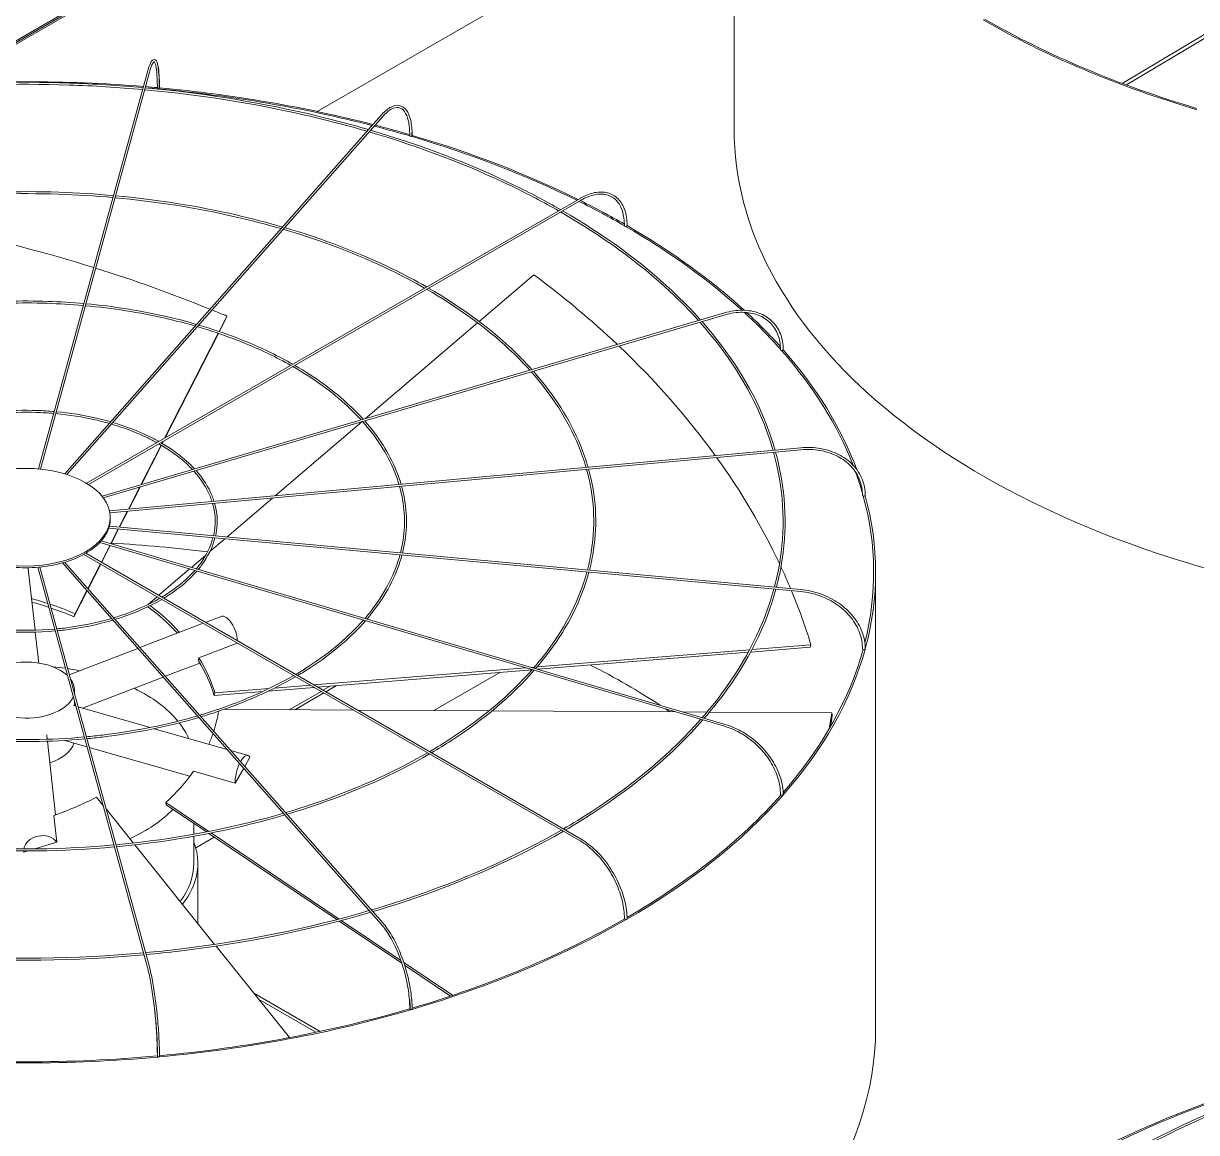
# Model space of a CAD drawing. Header units: millimetres. Extents: x -312439 to 477422, y -331570 to 212570.
# Drawn here: x 397005.4 to 397367.5, y 91738.1 to 92080.3 of the extents above; entities that cross this region are included whole.
import ezdxf

# ---------------------------------------------------------------- set-up
doc = ezdxf.new("R2010")
doc.units = ezdxf.units.MM

msp = doc.modelspace()

# ---------------------------------------------------------------- linework, layer by layer
at = {"color": 0, "linetype": 'Continuous', "lineweight": 0, "extrusion": (8.40036e-17, 0.816497, 0.57735)}
for p, q in [((397226.07, 92203.728), (396979.835, 92061.564)), ((397225.975, 92203.173), (396980.796, 92061.619)), ((396981.754, 92061.672), (397225.883, 92202.62)), ((397224.742, 92047.77), (397224.742, 92188.51)), ((397224.742, 92127.452), (397096.067, 92053.161)), ((397344.525, 92061.819), (397377.926, 92081.812)), ((397375.737, 92079.247), (397345.817, 92061.338)), ((397043.681, 92065.412), (397010.059, 91942.854)), ((397044.271, 92065.25), (397010.678, 91942.795)), ((397018.138, 91941.328), (397115.82, 92052.013)), ((397116.279, 92051.608), (397018.779, 91941.129)), ((397177.206, 92026.358), (397024.889, 91938.418)), ((397025.48, 91938.052), (397177.512, 92025.828)), ((397162.916, 92002.755), (397146.058, 91988.351)), ((397221.817, 91990.99), (397029.65, 91934.459)), ((397221.99, 91990.402), (397030.059, 91933.941)), ((397065.768, 91985.275), (397068.186, 91990.015)), ((397067.815, 91989.048), (397068.186, 91990.015)), ((397067.815, 91989.048), (397065.872, 91985.239)), ((397145.581, 91987.944), (397110.986, 91958.386)), ((397048.951, 91952.31), (397065.486, 91984.723)), ((397065.591, 91984.688), (397049.125, 91952.411)), ((397109.847, 91957.412), (397083.097, 91934.557)), ((397041.645, 91937.988), (397047.885, 91950.22)), ((397047.98, 91950.164), (397041.789, 91938.03)), ((397048.164, 91950.767), (397048.44, 91951.308)), ((397048.614, 91951.408), (397048.258, 91950.711)), ((397245.293, 91949.389), (397031.994, 91929.884)), ((397032.109, 91929.28), (397245.349, 91948.779)), ((397037.781, 91930.413), (397041.262, 91937.236)), ((397041.406, 91937.279), (397037.91, 91930.425)), ((397082.291, 91933.868), (397068.206, 91921.834)), ((397032.211, 91927.446), (397032.211, 91927.946)), ((397034.956, 91924.875), (397037.452, 91929.768)), ((397037.581, 91929.78), (397035.073, 91924.864)), ((397245.293, 91905.026), (397031.727, 91924.555)), ((397031.908, 91925.154), (397245.349, 91905.636)), ((397032.365, 91919.796), (397034.656, 91924.287)), ((397034.773, 91924.277), (397032.471, 91919.764)), ((397029.42, 91920.662), (397221.99, 91864.013)), ((397067.556, 91921.279), (397062.949, 91917.343)), ((397221.817, 91863.425), (397028.96, 91920.159)), ((397029.446, 91914.074), (397032.081, 91919.241)), ((397032.188, 91919.209), (397029.54, 91914.019)), ((397017.452, 91913.864), (397115.82, 91802.402)), ((397018.103, 91914.052), (397116.279, 91802.807)), ((397024.039, 91916.488), (397177.206, 91828.057)), ((397177.512, 91828.587), (397024.658, 91916.837)), ((397025.284, 91905.915), (397029.167, 91913.527)), ((397029.262, 91913.472), (397025.362, 91905.827)), ((397061.687, 91916.265), (397057.251, 91912.475)), ((397006.898, 91911.931), (397008.992, 91893.098)), ((397009.798, 91912.515), (397043.681, 91789.003)), ((397010.418, 91912.57), (397044.271, 91789.165)), ((397056.695, 91912), (397047.155, 91903.849)), ((397268.418, 91770.195), (397268.418, 91910.935)), ((397025.062, 91905.241), (397020.98, 91897.238)), ((397021.35, 91898.205), (397024.985, 91905.329)), ((397046.661, 91903.427), (397043.957, 91901.116)), ((397043.943, 91901.064), (397043.957, 91901.116)), ((397020.98, 91897.238), (397021.35, 91898.205)), ((397066.418, 91897.339), (397061.624, 91895.495)), ((397009.06, 91892.488), (397010.121, 91882.942)), ((397060.889, 91895.213), (397041.359, 91887.7)), ((397059.523, 91884.564), (397071.413, 91889.137)), ((397230.245, 91887.131), (397248.437, 91888.603)), ((397248.231, 91887.828), (397248.437, 91888.603)), ((397040.749, 91887.466), (397019.542, 91879.309)), ((397163.96, 91881.77), (397229.521, 91887.073)), ((397229.093, 91886.28), (397164.151, 91881.027)), ((397248.231, 91887.828), (397229.822, 91886.339)), ((397059.821, 91882.957), (397049.163, 91878.858)), ((397095.051, 91876.197), (397160.428, 91881.484)), ((397162.382, 91880.884), (397096.202, 91875.532)), ((397162.13, 91881.622), (397163.094, 91881.7)), ((397048.553, 91878.623), (397023.604, 91869.026)), ((397152.423, 91880.079), (397132.041, 91868.312)), ((397021.169, 91874.599), (397021.169, 91873.38)), ((397079.26, 91874.161), (397064.273, 91872.949)), ((397064.273, 91872.949), (397064.479, 91873.724)), ((397064.479, 91873.724), (397081.194, 91875.076)), ((397095.128, 91875.445), (397080.997, 91874.302)), ((397082.858, 91875.21), (397093.976, 91876.11)), ((397097.242, 91874.224), (397087.432, 91868.56)), ((397089.148, 91868.55), (397098.109, 91873.724)), ((397100.046, 91875.842), (397097.855, 91874.577)), ((397098.721, 91874.077), (397102.06, 91876.005)), ((397021.169, 91871.065), (397021.169, 91869.722)), ((397021.568, 91869.608), (397020.778, 91869.833)), ((397044.476, 91863.063), (397022.258, 91869.411)), ((397107.244, 91868.45), (397067.347, 91868.671)), ((397149.103, 91868.217), (397108.481, 91868.443)), ((397206.616, 91867.897), (397150.064, 91868.211)), ((397216.388, 91867.843), (397208.828, 91867.885)), ((397254.849, 91867.629), (397217.184, 91867.838)), ((397255.014, 91866.868), (397254.849, 91867.629)), ((397068.289, 91856.26), (397045.753, 91862.699)), ((397012.735, 91859.434), (397012.579, 91860.838)), ((397024.991, 91857.132), (397018.195, 91859.074)), ((397015.331, 91836.089), (397012.803, 91858.823)), ((397056.801, 91848.045), (397025.68, 91856.936)), ((397074.709, 91854.426), (397069.381, 91855.948)), ((397075.305, 91853.864), (397073.701, 91851.054)), ((397070.748, 91845.881), (397057.897, 91849.552)), ((397073.38, 91850.492), (397070.748, 91845.881)), ((397029.928, 91839.133), (397027.972, 91841.573)), ((397039.318, 91827.426), (397030.894, 91837.93)), ((397049.486, 91839.158), (397049.321, 91839.919)), ((397049.321, 91839.919), (397062.605, 91830.992)), ((397061.855, 91830.846), (397049.486, 91839.158)), ((397015.738, 91827.645), (397014.819, 91835.906)), ((397057.993, 91830.127), (397057.993, 91833.441)), ((397102.128, 91803.782), (397062.575, 91830.362)), ((397063.323, 91830.51), (397102.825, 91803.964)), ((397008.875, 91825.605), (397015.738, 91827.645)), ((397064.411, 91796.138), (397039.771, 91826.861)), ((397057.993, 91821.156), (397057.993, 91829.505)), ((397064.301, 91829.202), (397058.578, 91825.898)), ((397005.443, 91824.981), (397005.485, 91824.598)), ((397005.485, 91824.598), (397006.773, 91824.981)), ((397059.218, 91802.613), (397059.218, 91821.156)), ((397122.173, 91790.312), (397102.806, 91803.326)), ((397103.502, 91803.509), (397121.885, 91791.156)), ((397087.483, 91767.369), (397064.854, 91795.585)), ((397122.772, 91790.559), (397137.864, 91780.418)), ((397137.218, 91780.201), (397123.046, 91789.725)), ((397096.931, 91769.269), (397076.499, 91781.065)), ((397077.993, 91779.202), (397095.664, 91769))]:
    msp.add_line(p, q, dxfattribs=at)
at = {"color": 0, "linetype": 'Continuous', "lineweight": 0}
for centre, major_axis, ratio, start_param, end_param in [((397486.967, 92188.51), (-262.225, 0), 0.5773503, 0.7858257, 1.0981183), ((397486.967, 92188.51), (-261.613, 0), 0.5773503, 0.7858227, 1.096892), ((397006.193, 91910.935), (-262.225, 0), 0.5773503, 4.5737285, 4.8518651), ((397006.193, 91910.935), (-261.613, 0), 0.5773503, 4.556469, 4.5713736), ((397006.193, 91910.935), (-262.225, 0), 0.5773503, 4.5571855, 4.5713361), ((397047.034, 92060.267), (0.306, -0.001), 0.5647458, 3.1415927, 4.5569919), ((397047.034, 92060.267), (0.306, -0.001), 0.5647458, 4.5569919, 6.1277883), ((397006.193, 91910.935), (-261.613, 0), 0.5773503, 4.2918428, 4.5551023), ((397047.082, 92060.442), (0.306, 0), 0.5773503, 5.7174869, 6.2831853), ((397006.193, 91910.935), (-262.225, 0), 0.5773503, 4.2917243, 4.5546375), ((397006.193, 91910.935), (-261.613, 0), 0.5773503, 4.242585, 4.2890574), ((397006.193, 91910.935), (-262.225, 0), 0.5773503, 4.2438111, 4.2889455), ((397486.967, 92047.77), (262.225, 0), 0.5773503, 3.1415927, 5.4977871), ((397124.924, 92045.656), (0.306, -0.003), 0.5659728, 3.1415927, 4.2460434), ((397124.924, 92045.656), (0.306, -0.003), 0.5659728, 4.2460434, 5.8168397), ((397006.193, 91910.935), (-261.613, 0), 0.5773503, 4.0051997, 4.2408431), ((397125.063, 92045.813), (0.306, 0), 0.5773503, 5.290332, 6.2831853), ((397006.193, 91910.935), (-262.225, 0), 0.5773503, 4.0050166, 4.2406095), ((397006.193, 91910.935), (-262.225, 0), 0.5773503, 3.9309746, 4.001704), ((397006.193, 91910.935), (-261.613, 0), 0.5773503, 3.9286416, 4.0018792), ((397006.563, 91869.218), (-236.033, 90.421), 0.5343599, 4.8289255, 5.0170065), ((397191.181, 92017.863), (0.306, -0.004), 0.5683066, 3.1415927, 3.9346429), ((397191.181, 92017.863), (0.306, -0.004), 0.5683066, 3.9346429, 5.5054392), ((397006.193, 91910.935), (-261.613, 0), 0.5773503, 3.7066773, 3.9265771), ((397191.398, 92017.988), (-0.306, 0), 0.5773503, 1.8326303, 3.1415927), ((397006.193, 91910.935), (-262.225, 0), 0.5773503, 3.705131, 3.9265633), ((397006.563, 91869.218), (-236.033, 90.421), 0.5343599, 4.6778989, 4.8264893), ((397006.399, 91869.026), (244.29, -64.884), 0.7560981, 0.9482496, 1.0897919), ((397006.563, 91869.218), (-236.033, 90.421), 0.5343599, 4.655659, 4.6753292), ((397006.193, 91910.935), (-261.613, 0), 0.5773503, 3.6151503, 3.7017035), ((397006.193, 91910.935), (-262.225, 0), 0.5773503, 3.6198551, 3.6998544), ((397006.399, 91869.026), (244.29, -64.884), 0.7560981, 0.7473423, 0.9452164), ((397239.32, 91979.609), (-0.306, 0.005), 0.5715189, 0, 0.4809344), ((397239.32, 91979.609), (-0.306, 0.005), 0.5715189, 0.4809344, 2.0517307), ((397006.193, 91910.935), (-261.613, 0), 0.5773503, 3.3623861, 3.6122993), ((397239.593, 91979.689), (-0.306, 0), 0.5773503, 1.5184711, 3.1415927), ((397006.193, 91910.935), (-262.225, 0), 0.5773503, 3.3525846, 3.6125039), ((397006.399, 91869.026), (244.29, -64.884), 0.7560981, 0.5676523, 0.7441319), ((397006.193, 91910.935), (-261.613, 0), 0.5773503, 3.3053341, 3.3466211), ((397264.628, 91934.639), (-0.306, 0.006), 0.5752952, 0, 0.1678974), ((397264.628, 91934.639), (-0.306, 0.006), 0.5752952, 0.1678974, 1.7386937), ((397006.193, 91910.935), (-261.613, 0), 0.5773503, 2.9976529, 3.2980059), ((397264.93, 91934.667), (-0.306, 0), 0.5773503, 1.2043118, 3.1415927), ((397006.193, 91910.935), (-262.225, 0), 0.5773503, 2.9856485, 3.2984345), ((397006.085, 91927.446), (-26.126, 0), 0.5773503, 2.6739221, 2.9809447), ((397006.085, 91927.446), (-26.126, 0), 0.5773503, 2.9880814, 3.1415927), ((397006.085, 91927.446), (-26.126, 0), 0.5773503, 2.3597628, 2.6667854), ((397006.193, 91769.695), (-261.613, 0), 0.5773503, 4.4965959, 4.611374), ((397006.085, 91927.446), (-26.126, 0), 0.5773503, 1.7314443, 2.0384669), ((397006.085, 91927.446), (-26.126, 0), 0.5773503, 2.0456036, 2.3526262), ((397006.085, 91927.446), (-26.126, 0), 0.5773503, 1.417285, 1.7243076), ((397001.404, 91911.32), (-5.494, -0.611), 0.8148193, 3.1415927, 3.239858), ((397006.399, 91869.026), (244.29, -64.884), 0.7560981, 0.5274276, 0.562586), ((397006.563, 91869.218), (56.639, -21.698), 0.5343599, 1.6636456, 1.7494756), ((397006.399, 91869.026), (244.29, -64.884), 0.7560981, 0.4379774, 0.5241031), ((397006.193, 91868.251), (-56.639, 21.698), 0.5343599, 4.7930664, 4.8825345), ((397006.563, 91869.218), (56.639, -21.698), 0.5343599, 1.5140664, 1.6514841), ((397006.193, 91868.251), (-56.639, 21.698), 0.5343599, 4.655659, 4.78086), ((397006.193, 91868.251), (58.621, -15.57), 0.7560981, 0.8715668, 1.0888975), ((397006.399, 91869.026), (58.621, -15.57), 0.7560981, 1.0889957, 1.0897919), ((397006.399, 91869.026), (58.621, -15.57), 0.7560981, 0.8588781, 1.0770864), ((397068.402, 91892.18), (-1.984, 5.159), 0.4527097, 4.0715694, 6.2831853), ((397006.399, 91869.026), (58.621, -15.57), 0.7560981, 0.4379774, 0.6748983), ((397006.193, 91910.935), (-261.613, 0), 0.5773503, 2.6753447, 2.9836943), ((397006.193, 91910.935), (-262.225, 0), 0.5773503, 2.6707914, 2.9843582), ((397264.628, 91887.355), (-0.306, 0.006), 0.5792658, 0, 1.4246091), ((397264.93, 91887.327), (-0.306, 0), 0.5773503, 0.8901525, 3.1415927), ((397006.193, 91874.599), (-14.976, 0), 0.5773503, 3.6916997, 5.4977871), ((397006.193, 91852.287), (-51.8, 0), 0.5773503, 4.4755897, 4.5522282), ((397006.193, 91852.287), (-51.8, 0), 0.5773503, 4.3841689, 4.46244), ((397006.193, 91868.251), (58.621, -15.57), 0.7560981, 0.4379774, 0.6726233), ((397006.193, 91769.695), (-261.613, 0), 0.5773503, 3.867145, 3.9833748), ((397006.193, 91874.599), (-14.976, 0), 0.5773503, 3.0357663, 3.5615783), ((397006.193, 91852.287), (-51.8, 0), 0.5773503, 3.5810046, 4.0125195), ((397006.193, 91874.599), (-14.976, 0), 0.5773503, 0.1968015, 2.9056449), ((397006.028, 91869.012), (59.282, 12.821), 0.7719474, 5.8595474, 5.99043), ((397006.193, 91769.695), (-261.613, 0), 0.5773503, 3.8494737, 3.8569689), ((397006.028, 91869.012), (247.048, 53.431), 0.7719474, 5.9775334, 6.0030301), ((397006.193, 91868.251), (247.048, 53.431), 0.7719474, 5.9850347, 6.0030301), ((397006.193, 91852.287), (-51.8, 0), 0.5773503, 3.3906549, 3.5616615), ((397006.028, 91869.012), (59.282, 12.821), 0.7719474, 5.7736505, 5.8452628), ((397006.193, 91859.691), (-14.976, 0), 0.5773503, 2.0838772, 2.9778132), ((397073.191, 91849.111), (1.518, 5.315), 0.3621096, 1.1204156, 2.3231422), ((397073.191, 91849.111), (1.518, 5.315), 0.3621096, 5.9116388, 7.2697762), ((397006.028, 91869.012), (59.282, 12.821), 0.7719474, 5.3512156, 5.5881365), ((397005.823, 91869.191), (-56.425, -22.248), 0.5660586, 1.5074553, 1.7443762), ((397006.193, 91910.935), (-262.225, 0), 0.5773503, 2.0421116, 2.6702774), ((397006.193, 91910.935), (-261.613, 0), 0.5773503, 2.358999, 2.669365), ((397239.32, 91842.385), (-0.306, 0.005), 0.5830421, 0, 1.1094484), ((397239.593, 91842.305), (-0.306, 0), 0.5773503, 0.5759933, 3.1415927), ((397006.193, 91852.287), (-51.8, 0), 0.5773503, 2.2375498, 2.6358707), ((397010.982, 91825.182), (5.494, 0.611), 0.8148193, 0.440938, 2.9148909), ((397006.193, 91821.156), (-53.025, 0), 0.5773503, 2.7158894, 3.3569527), ((397010.982, 91825.182), (5.494, 0.611), 0.8148193, 3.0505707, 3.1356266), ((397006.193, 91821.156), (51.8, 0), 0.5773503, 5.8780508, 6.2831853), ((397006.193, 91910.935), (-261.613, 0), 0.5773503, 2.0437737, 2.355024), ((397191.181, 91804.132), (-0.306, 0.004), 0.5862544, 0, 0.7932918), ((397191.398, 91804.007), (-0.306, 0), 0.5773503, 0.261834, 3.1415927), ((397006.193, 91910.935), (-262.225, 0), 0.5773503, 1.7280308, 2.0415976), ((397006.193, 91910.935), (-261.613, 0), 0.5773503, 1.7289191, 2.0406845), ((397124.924, 91776.339), (-0.306, 0.003), 0.5885883, 0, 0.4763277), ((397125.063, 91776.181), (-0.306, 0), 0.5773503, 0, 3.1415927), ((397006.193, 91770.195), (262.225, 0), 0.5773503, 3.1415927, 5.4977871), ((397006.193, 91770.195), (262.225, 0), 0.5773503, 5.4977871, 6.2831853), ((397006.193, 91910.935), (-262.225, 0), 0.5773503, 1.4139544, 1.727034), ((397006.193, 91910.935), (-261.613, 0), 0.5773503, 1.41439, 1.726367), ((397047.034, 91761.727), (-0.306, 0.001), 0.5898153, 0, 0.1588369), ((397047.082, 91761.553), (-0.306, 0), 0.5773503, 0, 3.1415927), ((397511.089, 91619.433), (-262.225, 0), 0.5773503, 5.1849758, 5.420347), ((397511.089, 91619.433), (-261.613, 0), 0.5773503, 5.183912, 5.4201653)]:
    msp.add_ellipse(centre, major_axis=major_axis, ratio=ratio, start_param=start_param, end_param=end_param, dxfattribs=at)
msp.add_ellipse((397006.085, 91927.946), major_axis=(26.126, 0), ratio=0.5773503, dxfattribs=at)
for points, knots in [([(397047.388, 92060.442), (397047.388, 92062.145), (397047.336, 92063.662), (397047.134, 92066.181), (397046.984, 92067.18), (397046.582, 92068.602), (397046.357, 92069.117), (397045.572, 92069.233), (397045.323, 92069.085), (397044.772, 92068.5), (397044.465, 92067.845), (397043.985, 92066.463), (397043.833, 92065.966), (397043.681, 92065.412)], [4.712389, 4.712389, 4.712389, 4.712389, 5.0265482, 5.0265482, 5.3407075, 5.3407075, 5.6548668, 5.6548668, 5.8236028, 5.8236028, 6.1377621, 6.1377621, 6.2831853, 6.2831853, 6.2831853, 6.2831853]), ([(397044.271, 92065.25), (397044.59, 92066.41), (397044.909, 92067.301), (397045.465, 92068.382), (397045.714, 92068.532), (397045.741, 92068.532), (397045.946, 92068.383), (397046.298, 92067.219), (397046.442, 92066.369), (397046.653, 92064.125), (397046.715, 92062.695), (397046.728, 92060.807), (397046.728, 92060.54), (397046.728, 92060.268)], [0, 0, 0, 0, 0.3152669, 0.3152669, 0.6094726, 0.6094726, 0.9267406, 0.9267406, 1.2208373, 1.2208373, 1.5356304, 1.5356304, 1.5863402, 1.5863402, 1.5863402, 1.5863402]), ([(397047.006, 92066.578), (397047.015, 92066.517), (397047.024, 92066.455), (397047.176, 92065.368), (397047.27, 92064.065), (397047.334, 92061.827), (397047.342, 92061.067), (397047.34, 92060.267)], [1.10131175, 1.10131175, 1.10131175, 1.10131175, 1.12076762, 1.12076762, 1.43803566, 1.43803566, 1.5863026, 1.5863026, 1.5863026, 1.5863026]), ([(397042.342, 92060.531), (397034.847, 92061.209), (397027.295, 92061.677), (397003.068, 92062.493), (396986.31, 92062.022), (396969.827, 92060.531)], [5.342386, 5.342386, 5.342386, 5.342386, 5.43953692, 5.43953692, 5.65318828, 5.65318828, 5.65318828, 5.65318828]), ([(397042.177, 92059.931), (397034.659, 92060.609), (397027.084, 92061.075), (397002.965, 92061.874), (396986.343, 92061.406), (396969.992, 92059.931)], [5.34285963, 5.34285963, 5.34285963, 5.34285963, 5.44045758, 5.44045758, 5.65271466, 5.65271466, 5.65271466, 5.65271466]), ([(397111.457, 92047.069), (397105.179, 92048.898), (397098.758, 92050.563), (397076.308, 92055.697), (397059.701, 92058.324), (397042.797, 92059.875)], [5.03043397, 5.03043397, 5.03043397, 5.03043397, 5.12064091, 5.12064091, 5.34017784, 5.34017784, 5.34017784, 5.34017784]), ([(397111.904, 92047.576), (397105.617, 92049.414), (397099.185, 92051.088), (397076.646, 92056.262), (397059.954, 92058.911), (397042.961, 92060.475)], [5.02911205, 5.02911205, 5.02911205, 5.02911205, 5.11935362, 5.11935362, 5.33970837, 5.33970837, 5.33970837, 5.33970837]), ([(397125.369, 92045.813), (397125.369, 92047.528), (397125.219, 92049.077), (397124.622, 92051.703), (397124.177, 92052.781), (397122.997, 92054.366), (397122.248, 92054.872), (397120.608, 92055.157), (397119.748, 92054.983), (397117.935, 92054.063), (397116.97, 92053.277), (397115.946, 92052.154), (397115.883, 92052.084), (397115.82, 92052.013)], [4.712389, 4.712389, 4.712389, 4.712389, 5.0265482, 5.0265482, 5.3407075, 5.3407075, 5.6548668, 5.6548668, 5.9484515, 5.9484515, 6.2626108, 6.2626108, 6.2831853, 6.2831853, 6.2831853, 6.2831853]), ([(397116.279, 92051.608), (397117.193, 92052.643), (397118.101, 92053.409), (397119.785, 92054.331), (397120.55, 92054.488), (397121.892, 92054.253), (397122.489, 92053.859), (397123.516, 92052.46), (397123.932, 92051.455), (397124.485, 92048.952), (397124.624, 92047.461), (397124.618, 92045.754), (397124.618, 92045.706), (397124.618, 92045.658)], [0, 0, 0, 0, 0.3146448, 0.3146448, 0.6289116, 0.6289116, 0.9461796, 0.9461796, 1.2634477, 1.2634477, 1.5772832, 1.5772832, 1.5863402, 1.5863402, 1.5863402, 1.5863402]), ([(397171.171, 92022.874), (397166.557, 92025.519), (397161.752, 92028.053), (397143.203, 92037.049), (397128.336, 92042.736), (397112.553, 92047.386)], [4.71590946, 4.71590946, 4.71590946, 4.71590946, 4.79913358, 4.79913358, 5.02600568, 5.02600568, 5.02600568, 5.02600568]), ([(397170.557, 92022.519), (397165.955, 92025.148), (397161.162, 92027.667), (397142.664, 92036.606), (397127.841, 92042.259), (397112.106, 92046.879)], [4.71777189, 4.71777189, 4.71777189, 4.71777189, 4.80086127, 4.80086127, 5.02732174, 5.02732174, 5.02732174, 5.02732174]), ([(397125.221, 92046.668), (397125.226, 92046.463), (397125.23, 92046.257), (397125.231, 92045.917), (397125.231, 92045.786), (397125.23, 92045.655)], [7.805980691, 7.805980691, 7.805980691, 7.805980691, 7.845140151, 7.845140151, 7.869416781, 7.869416781, 7.869416781, 7.869416781]), ([(397033.199, 92027.203), (397027.615, 92027.707), (397021.99, 92028.054), (397003.872, 92028.666), (396991.318, 92028.316), (396978.97, 92027.203)], [5.34296141, 5.34296141, 5.34296141, 5.34296141, 5.43938168, 5.43938168, 5.65261288, 5.65261288, 5.65261288, 5.65261288]), ([(397033.034, 92026.603), (397027.427, 92027.106), (397021.778, 92027.453), (397003.769, 92028.048), (396991.351, 92027.7), (396979.135, 92026.603)], [5.34359392, 5.34359392, 5.34359392, 5.34359392, 5.44060854, 5.44060854, 5.65198037, 5.65198037, 5.65198037, 5.65198037]), ([(397084.924, 92017.004), (397080.27, 92018.355), (397075.512, 92019.587), (397058.751, 92023.417), (397046.314, 92025.384), (397033.654, 92026.547)], [5.03177949, 5.03177949, 5.03177949, 5.03177949, 5.12085286, 5.12085286, 5.34001919, 5.34001919, 5.34001919, 5.34001919]), ([(397085.372, 92017.511), (397080.708, 92018.871), (397075.94, 92020.111), (397059.089, 92023.982), (397046.566, 92025.971), (397033.819, 92027.147)], [5.03001504, 5.03001504, 5.03001504, 5.03001504, 5.11913743, 5.11913743, 5.33939405, 5.33939405, 5.33939405, 5.33939405]), ([(397191.704, 92017.988), (397191.704, 92019.713), (397191.468, 92021.308), (397190.534, 92024.087), (397189.836, 92025.271), (397188.037, 92027.091), (397186.938, 92027.727), (397184.471, 92028.379), (397183.104, 92028.396), (397180.239, 92027.827), (397178.74, 92027.239), (397177.232, 92026.373), (397177.219, 92026.366), (397177.206, 92026.358)], [3.1415927, 3.1415927, 3.1415927, 3.1415927, 3.4557519, 3.4557519, 3.7699112, 3.7699112, 4.0826965, 4.0826965, 4.3954482, 4.3954482, 4.7096075, 4.7096075, 4.712389, 4.712389, 4.712389, 4.712389]), ([(397177.512, 92025.828), (397178.95, 92026.658), (397180.381, 92027.218), (397183.081, 92027.753), (397184.348, 92027.728), (397186.599, 92027.115), (397187.585, 92026.527), (397189.208, 92024.834), (397189.844, 92023.725), (397190.689, 92021.078), (397190.897, 92019.54), (397190.875, 92017.867)], [1.5707963, 1.5707963, 1.5707963, 1.5707963, 1.8880644, 1.8880644, 2.2053324, 2.2053324, 2.5226004, 2.5226004, 2.8398685, 2.8398685, 3.1571365, 3.1571365, 3.1571365, 3.1571365]), ([(397213.749, 91988.616), (397211.012, 91991.669), (397208.073, 91994.662), (397195.392, 92006.497), (397184.034, 92014.766), (397171.172, 92022.167)], [4.40451603, 4.40451603, 4.40451603, 4.40451603, 4.48100319, 4.48100319, 4.71406654, 4.71406654, 4.71406654, 4.71406654]), ([(397214.399, 91988.808), (397211.667, 91991.87), (397208.733, 91994.871), (397196.043, 92006.767), (397184.667, 92015.08), (397171.784, 92022.521)], [4.40270972, 4.40270972, 4.40270972, 4.40270972, 4.47899466, 4.47899466, 4.71221436, 4.71221436, 4.71221436, 4.71221436]), ([(397129.233, 91998.661), (397125.841, 92000.591), (397122.312, 92002.442), (397108.503, 92009.111), (397097.38, 92013.35), (397085.573, 92016.814)], [4.7196458, 4.7196458, 4.7196458, 4.7196458, 4.80114658, 4.80114658, 5.02763075, 5.02763075, 5.02763075, 5.02763075]), ([(397129.847, 91999.015), (397126.443, 92000.962), (397122.901, 92002.829), (397109.042, 92009.554), (397097.875, 92013.828), (397086.02, 92017.321)], [4.71715813, 4.71715813, 4.71715813, 4.71715813, 4.79884427, 4.79884427, 5.02587671, 5.02587671, 5.02587671, 5.02587671]), ([(397161.682, 91973.299), (397159.671, 91975.53), (397157.516, 91977.718), (397148.05, 91986.547), (397139.515, 91992.754), (397129.848, 91998.309)], [4.40671458, 4.40671458, 4.40671458, 4.40671458, 4.48133637, 4.48133637, 4.71470569, 4.71470569, 4.71470569, 4.71470569]), ([(397162.333, 91973.491), (397160.327, 91975.731), (397158.176, 91977.927), (397148.701, 91986.816), (397140.148, 91993.068), (397130.461, 91998.663)], [4.40429576, 4.40429576, 4.40429576, 4.40429576, 4.47865981, 4.47865981, 4.7122362, 4.7122362, 4.7122362, 4.7122362]), ([(397024.059, 91993.887), (397020.386, 91994.215), (397016.685, 91994.443), (397004.676, 91994.851), (396996.325, 91994.621), (396988.11, 91993.887)], [5.34408303, 5.34408303, 5.34408303, 5.34408303, 5.43906993, 5.43906993, 5.65149126, 5.65149126, 5.65149126, 5.65149126]), ([(397023.895, 91993.286), (397020.198, 91993.615), (397016.473, 91993.841), (397004.573, 91994.232), (396996.358, 91994.005), (396988.275, 91993.286)], [5.34503474, 5.34503474, 5.34503474, 5.34503474, 5.44090812, 5.44090812, 5.65053954, 5.65053954, 5.65053954, 5.65053954]), ([(397058.398, 91986.948), (397055.367, 91987.822), (397052.27, 91988.621), (397041.196, 91991.149), (397032.929, 91992.456), (397024.514, 91993.23)], [5.03439168, 5.03439168, 5.03439168, 5.03439168, 5.12127422, 5.12127422, 5.3396756, 5.3396756, 5.3396756, 5.3396756]), ([(397058.847, 91987.455), (397055.805, 91988.339), (397052.697, 91989.146), (397041.533, 91991.713), (397033.181, 91993.043), (397024.679, 91993.83)], [5.03173968, 5.03173968, 5.03173968, 5.03173968, 5.11870396, 5.11870396, 5.33874043, 5.33874043, 5.33874043, 5.33874043]), ([(397239.899, 91979.689), (397239.899, 91981.422), (397239.599, 91983.072), (397238.424, 91986.041), (397237.548, 91987.36), (397235.307, 91989.527), (397233.943, 91990.375), (397230.872, 91991.516), (397229.165, 91991.81), (397225.576, 91991.823), (397223.695, 91991.542), (397221.817, 91990.99)], [4.712389, 4.712389, 4.712389, 4.712389, 5.0265482, 5.0265482, 5.3407075, 5.3407075, 5.6548668, 5.6548668, 5.969026, 5.969026, 6.2831853, 6.2831853, 6.2831853, 6.2831853]), ([(397221.99, 91990.402), (397223.805, 91990.936), (397225.618, 91991.203), (397229.053, 91991.18), (397230.674, 91990.89), (397233.566, 91989.79), (397234.837, 91988.98), (397236.912, 91986.922), (397237.716, 91985.673), (397238.781, 91982.85), (397239.042, 91981.276), (397239.014, 91979.614)], [0, 0, 0, 0, 0.317268, 0.317268, 0.6345361, 0.6345361, 0.9518041, 0.9518041, 1.2690722, 1.2690722, 1.5863402, 1.5863402, 1.5863402, 1.5863402]), ([(397087.918, 91974.808), (397085.733, 91976.042), (397083.464, 91977.227), (397074.344, 91981.627), (397066.925, 91984.451), (397059.048, 91986.759)], [4.72327264, 4.72327264, 4.72327264, 4.72327264, 4.80171455, 4.80171455, 5.02817129, 5.02817129, 5.02817129, 5.02817129]), ([(397088.534, 91975.163), (397086.337, 91976.413), (397084.055, 91977.614), (397074.883, 91982.07), (397067.42, 91984.929), (397059.496, 91987.266)], [4.71952861, 4.71952861, 4.71952861, 4.71952861, 4.7982649, 4.7982649, 5.02554265, 5.02554265, 5.02554265, 5.02554265]), ([(397236.751, 91948.608), (397235.863, 91951.716), (397234.786, 91954.807), (397229.208, 91968.344), (397222.707, 91978.52), (397214.2, 91988.11)], [4.09036759, 4.09036759, 4.09036759, 4.09036759, 4.16055829, 4.16055829, 4.40029723, 4.40029723, 4.40029723, 4.40029723]), ([(397237.371, 91948.665), (397236.485, 91951.783), (397235.411, 91954.884), (397229.838, 91968.474), (397223.342, 91978.684), (397214.849, 91988.301)], [4.08953528, 4.08953528, 4.08953528, 4.08953528, 4.15944113, 4.15944113, 4.39851052, 4.39851052, 4.39851052, 4.39851052]), ([(397109.621, 91957.984), (397108.336, 91959.397), (397106.963, 91960.783), (397100.71, 91966.605), (397095.001, 91970.749), (397088.535, 91974.457)], [4.41096312, 4.41096312, 4.41096312, 4.41096312, 4.4820009, 4.4820009, 4.71586354, 4.71586354, 4.71586354, 4.71586354]), ([(397110.274, 91958.176), (397108.992, 91959.597), (397107.623, 91960.991), (397101.361, 91966.875), (397095.635, 91971.064), (397089.148, 91974.811)], [4.40730528, 4.40730528, 4.40730528, 4.40730528, 4.47799052, 4.47799052, 4.71216027, 4.71216027, 4.71216027, 4.71216027]), ([(397179.039, 91943.33), (397178.385, 91945.592), (397177.596, 91947.841), (397173.431, 91957.941), (397168.539, 91965.588), (397162.134, 91972.794)], [4.09258463, 4.09258463, 4.09258463, 4.09258463, 4.16074385, 4.16074385, 4.40108815, 4.40108815, 4.40108815, 4.40108815]), ([(397179.66, 91943.387), (397179.007, 91945.659), (397178.221, 91947.918), (397174.061, 91958.071), (397169.174, 91965.752), (397162.783, 91972.985)], [4.09145544, 4.09145544, 4.09145544, 4.09145544, 4.15925512, 4.15925512, 4.39870409, 4.39870409, 4.39870409, 4.39870409]), ([(397014.919, 91960.569), (397013.156, 91960.724), (397011.381, 91960.832), (397005.48, 91961.035), (397001.333, 91960.926), (396997.25, 91960.569)], [5.34742678, 5.34742678, 5.34742678, 5.34742678, 5.43812478, 5.43812478, 5.64814751, 5.64814751, 5.64814751, 5.64814751]), ([(397014.755, 91959.969), (397012.968, 91960.123), (397011.169, 91960.23), (397005.377, 91960.417), (397001.365, 91960.31), (396997.415, 91959.969)], [5.34934775, 5.34934775, 5.34934775, 5.34934775, 5.44178794, 5.44178794, 5.64622654, 5.64622654, 5.64622654, 5.64622654]), ([(397032.321, 91957.399), (397030.902, 91957.806), (397029.456, 91958.18), (397023.978, 91959.444), (397019.797, 91960.114), (397015.539, 91960.513)], [5.03687901, 5.03687901, 5.03687901, 5.03687901, 5.11739529, 5.11739529, 5.33679188, 5.33679188, 5.33679188, 5.33679188]), ([(397031.872, 91956.89), (397030.464, 91957.289), (397029.028, 91957.654), (397023.641, 91958.88), (397019.544, 91959.527), (397015.374, 91959.913)], [5.04221465, 5.04221465, 5.04221465, 5.04221465, 5.12251796, 5.12251796, 5.33864709, 5.33864709, 5.33864709, 5.33864709]), ([(397047.218, 91951.309), (397046.23, 91951.864), (397045.208, 91952.399), (397040.725, 91954.585), (397036.964, 91956.029), (397032.971, 91957.21)], [4.72658474, 4.72658474, 4.72658474, 4.72658474, 4.79652126, 4.79652126, 5.0245472, 5.0245472, 5.0245472, 5.0245472]), ([(397121.33, 91938.053), (397120.908, 91939.472), (397120.408, 91940.883), (397117.656, 91947.545), (397114.374, 91952.66), (397110.076, 91957.48)], [4.09685918, 4.09685918, 4.09685918, 4.09685918, 4.16111414, 4.16111414, 4.40251946, 4.40251946, 4.40251946, 4.40251946]), ([(397121.952, 91938.11), (397121.532, 91939.539), (397121.033, 91940.96), (397118.286, 91947.675), (397115.01, 91952.825), (397110.725, 91957.671)], [4.09510983, 4.09510983, 4.09510983, 4.09510983, 4.15888353, 4.15888353, 4.39893942, 4.39893942, 4.39893942, 4.39893942]), ([(397046.6, 91950.953), (397045.625, 91951.492), (397044.617, 91952.011), (397040.186, 91954.142), (397036.469, 91955.552), (397032.524, 91956.703)], [4.73414686, 4.73414686, 4.73414686, 4.73414686, 4.80339703, 4.80339703, 5.02979007, 5.02979007, 5.02979007, 5.02979007]), ([(397057.555, 91942.668), (397056.997, 91943.262), (397056.408, 91943.847), (397053.37, 91946.663), (397050.488, 91948.744), (397047.221, 91950.604)], [4.42373247, 4.42373247, 4.42373247, 4.42373247, 4.48397953, 4.48397953, 4.71933502, 4.71933502, 4.71933502, 4.71933502]), ([(397058.212, 91942.861), (397057.657, 91943.463), (397057.07, 91944.056), (397054.022, 91946.933), (397051.122, 91949.059), (397047.835, 91950.958)], [4.41624247, 4.41624247, 4.41624247, 4.41624247, 4.47598634, 4.47598634, 4.71193426, 4.71193426, 4.71193426, 4.71193426]), ([(397265.236, 91934.667), (397265.236, 91936.403), (397264.904, 91938.111), (397263.605, 91941.297), (397262.639, 91942.775), (397260.174, 91945.354), (397258.676, 91946.454), (397255.296, 91948.175), (397253.415, 91948.795), (397249.453, 91949.497), (397247.373, 91949.579), (397245.293, 91949.389)], [4.712389, 4.712389, 4.712389, 4.712389, 5.0265482, 5.0265482, 5.3407075, 5.3407075, 5.6548668, 5.6548668, 5.969026, 5.969026, 6.2831853, 6.2831853, 6.2831853, 6.2831853]), ([(397237.182, 91906.383), (397237.938, 91909.239), (397238.534, 91912.108), (397240.636, 91925.986), (397239.946, 91937.103), (397236.919, 91948.008)], [3.77541609, 3.77541609, 3.77541609, 3.77541609, 3.83978539, 3.83978539, 4.08585643, 4.08585643, 4.08585643, 4.08585643]), ([(397237.801, 91906.326), (397238.554, 91909.189), (397239.149, 91912.066), (397241.246, 91925.982), (397240.557, 91937.133), (397237.539, 91948.065)], [3.77616248, 3.77616248, 3.77616248, 3.77616248, 3.84020832, 3.84020832, 4.08505688, 4.08505688, 4.08505688, 4.08505688]), ([(397245.349, 91948.779), (397247.365, 91948.963), (397249.379, 91948.881), (397253.203, 91948.193), (397255.011, 91947.587), (397258.243, 91945.916), (397259.665, 91944.852), (397261.983, 91942.373), (397262.88, 91940.959), (397264.065, 91937.921), (397264.353, 91936.297), (397264.322, 91934.645)], [6.2831853, 6.2831853, 6.2831853, 6.2831853, 6.6004533, 6.6004533, 6.9177214, 6.9177214, 7.2349894, 7.2349894, 7.5522575, 7.5522575, 7.8695255, 7.8695255, 7.8695255, 7.8695255]), ([(397064.238, 91932.833), (397064.055, 91933.418), (397063.845, 91934.001), (397062.511, 91937.28), (397060.846, 91939.897), (397058.668, 91942.357)], [4.10592526, 4.10592526, 4.10592526, 4.10592526, 4.15777238, 4.15777238, 4.39963811, 4.39963811, 4.39963811, 4.39963811]), ([(397179.478, 91911.659), (397180.019, 91913.733), (397180.448, 91915.816), (397182.018, 91926.175), (397181.495, 91934.532), (397179.21, 91942.731)], [3.77736844, 3.77736844, 3.77736844, 3.77736844, 3.83971259, 3.83971259, 4.08656564, 4.08656564, 4.08656564, 4.08656564]), ([(397180.096, 91911.603), (397180.635, 91913.683), (397181.064, 91915.774), (397182.629, 91926.171), (397182.107, 91934.562), (397179.83, 91942.788)], [3.77834287, 3.77834287, 3.77834287, 3.77834287, 3.84027623, 3.84027623, 4.08549455, 4.08549455, 4.08549455, 4.08549455]), ([(397063.614, 91932.776), (397063.43, 91933.351), (397063.219, 91933.924), (397061.88, 91937.149), (397060.21, 91939.733), (397058.017, 91942.166)], [4.10975269, 4.10975269, 4.10975269, 4.10975269, 4.16221832, 4.16221832, 4.40682155, 4.40682155, 4.40682155, 4.40682155]), ([(397121.769, 91916.936), (397122.098, 91918.231), (397122.362, 91919.532), (397123.401, 91926.372), (397123.045, 91931.966), (397121.503, 91937.454)], [3.78111281, 3.78111281, 3.78111281, 3.78111281, 3.83956511, 3.83956511, 4.08781837, 4.08781837, 4.08781837, 4.08781837]), ([(397122.386, 91916.88), (397122.714, 91918.182), (397122.977, 91919.49), (397124.011, 91926.368), (397123.657, 91931.996), (397122.123, 91937.511)], [3.78251471, 3.78251471, 3.78251471, 3.78251471, 3.8404098, 3.8404098, 4.0861992, 4.0861992, 4.0861992, 4.0861992]), ([(397064.055, 91922.214), (397064.176, 91922.73), (397064.276, 91923.247), (397064.783, 91926.568), (397064.595, 91929.399), (397063.796, 91932.177)], [3.79241111, 3.79241111, 3.79241111, 3.79241111, 3.83910744, 3.83910744, 4.09159713, 4.09159713, 4.09159713, 4.09159713]), ([(397064.671, 91922.158), (397064.791, 91922.681), (397064.891, 91923.205), (397065.394, 91926.564), (397065.207, 91929.43), (397064.417, 91932.234)], [3.79485754, 3.79485754, 3.79485754, 3.79485754, 3.8407928, 3.8407928, 4.08828416, 4.08828416, 4.08828416, 4.08828416]), ([(397058.723, 91912.042), (397059.104, 91912.494), (397059.467, 91912.95), (397061.777, 91916.036), (397063.154, 91918.799), (397063.905, 91921.613)], [3.47410339, 3.47410339, 3.47410339, 3.47410339, 3.51894345, 3.51894345, 3.77424927, 3.77424927, 3.77424927, 3.77424927]), ([(397059.364, 91911.853), (397059.707, 91912.268), (397060.036, 91912.686), (397062.355, 91915.8), (397063.763, 91918.647), (397064.523, 91921.556)], [3.48078418, 3.48078418, 3.48078418, 3.48078418, 3.52099532, 3.52099532, 3.77722211, 3.77722211, 3.77722211, 3.77722211]), ([(397110.785, 91896.726), (397111.731, 91897.823), (397112.625, 91898.934), (397117.357, 91905.263), (397120.099, 91910.747), (397121.611, 91916.336)], [3.46491265, 3.46491265, 3.46491265, 3.46491265, 3.51947788, 3.51947788, 3.77207122, 3.77207122, 3.77207122, 3.77207122]), ([(397111.43, 91896.537), (397112.336, 91897.597), (397113.194, 91898.67), (397117.935, 91905.028), (397120.708, 91910.595), (397122.23, 91916.279)], [3.46836695, 3.46836695, 3.46836695, 3.46836695, 3.52050672, 3.52050672, 3.77360482, 3.77360482, 3.77360482, 3.77360482]), ([(397048.099, 91903.304), (397048.695, 91903.658), (397049.277, 91904.02), (397053.178, 91906.551), (397056.022, 91908.96), (397058.284, 91911.532)], [3.15594616, 3.15594616, 3.15594616, 3.15594616, 3.1998122, 3.1998122, 3.45718678, 3.45718678, 3.45718678, 3.45718678]), ([(397048.706, 91902.954), (397049.211, 91903.258), (397049.706, 91903.568), (397053.651, 91906.129), (397056.599, 91908.643), (397058.931, 91911.342)], [3.16311142, 3.16311142, 3.16311142, 3.16311142, 3.20013863, 3.20013863, 3.46418527, 3.46418527, 3.46418527, 3.46418527]), ([(397162.844, 91881.412), (397164.357, 91883.153), (397165.783, 91884.918), (397172.937, 91894.491), (397177.044, 91902.694), (397179.318, 91911.059)], [3.46185589, 3.46185589, 3.46185589, 3.46185589, 3.51965328, 3.51965328, 3.77134922, 3.77134922, 3.77134922, 3.77134922]), ([(397163.49, 91881.222), (397164.963, 91882.926), (397166.352, 91884.654), (397173.515, 91894.256), (397177.653, 91902.543), (397179.937, 91911.002)], [3.46418406, 3.46418406, 3.46418406, 3.46418406, 3.52033986, 3.52033986, 3.7723822, 3.7723822, 3.7723822, 3.7723822]), ([(397033.235, 91896.906), (397033.975, 91897.129), (397034.707, 91897.362), (397039.832, 91899.073), (397043.898, 91900.876), (397047.491, 91902.948)], [2.837842, 2.837842, 2.837842, 2.837842, 2.88061564, 2.88061564, 3.14113288, 3.14113288, 3.14113288, 3.14113288]), ([(397033.68, 91896.401), (397034.313, 91896.594), (397034.939, 91896.794), (397040.146, 91898.528), (397044.377, 91900.415), (397048.102, 91902.595)], [2.84298262, 2.84298262, 2.84298262, 2.84298262, 2.8793398, 2.8793398, 3.14846238, 3.14846238, 3.14846238, 3.14846238]), ([(397214.895, 91866.1), (397216.978, 91868.488), (397218.939, 91870.911), (397228.514, 91883.727), (397233.986, 91894.646), (397237.021, 91905.782)], [3.46025293, 3.46025293, 3.46025293, 3.46025293, 3.51974047, 3.51974047, 3.77090484, 3.77090484, 3.77090484, 3.77090484]), ([(397215.541, 91865.91), (397217.584, 91868.261), (397219.508, 91870.646), (397229.092, 91883.492), (397234.595, 91894.495), (397237.64, 91905.726)], [3.4620089, 3.4620089, 3.4620089, 3.4620089, 3.52025567, 3.52025567, 3.77168417, 3.77168417, 3.77168417, 3.77168417]), ([(397245.293, 91905.026), (397247.309, 91904.842), (397249.325, 91904.391), (397253.156, 91903), (397254.97, 91902.061), (397258.214, 91899.791), (397259.643, 91898.46), (397261.974, 91895.542), (397262.875, 91893.955), (397264.065, 91890.687), (397264.353, 91889.007), (397264.322, 91887.361)], [0, 0, 0, 0, 0.317268, 0.317268, 0.6345361, 0.6345361, 0.9518041, 0.9518041, 1.2690722, 1.2690722, 1.5863402, 1.5863402, 1.5863402, 1.5863402]), ([(397265.236, 91887.327), (397265.236, 91889.064), (397264.904, 91890.828), (397263.61, 91894.238), (397262.649, 91895.884), (397260.197, 91898.899), (397258.705, 91900.267), (397255.338, 91902.598), (397253.462, 91903.56), (397249.507, 91904.983), (397247.429, 91905.446), (397245.349, 91905.636)], [4.712389, 4.712389, 4.712389, 4.712389, 5.0265482, 5.0265482, 5.3407075, 5.3407075, 5.6548668, 5.6548668, 5.969026, 5.969026, 6.2831853, 6.2831853, 6.2831853, 6.2831853]), ([(397015.646, 91893.51), (397016.442, 91893.586), (397017.234, 91893.671), (397023.076, 91894.373), (397027.988, 91895.367), (397032.588, 91896.714)], [2.52003494, 2.52003494, 2.52003494, 2.52003494, 2.56128493, 2.56128493, 2.82541727, 2.82541727, 2.82541727, 2.82541727]), ([(397015.811, 91892.911), (397016.525, 91892.979), (397017.236, 91893.056), (397023.184, 91893.761), (397028.275, 91894.795), (397033.035, 91896.207)], [2.52186126, 2.52186126, 2.52186126, 2.52186126, 2.55867334, 2.55867334, 2.83065097, 2.83065097, 2.83065097, 2.83065097]), ([(397089.414, 91879.451), (397090.813, 91880.27), (397092.176, 91881.11), (397100.143, 91886.28), (397105.818, 91891.083), (397110.342, 91896.218)], [3.14877196, 3.14877196, 3.14877196, 3.14877196, 3.19991213, 3.19991213, 3.45646828, 3.45646828, 3.45646828, 3.45646828]), ([(397090.024, 91879.099), (397091.33, 91879.869), (397092.605, 91880.658), (397100.616, 91885.859), (397106.396, 91890.767), (397110.99, 91896.028)], [3.15241617, 3.15241617, 3.15241617, 3.15241617, 3.2000755, 3.2000755, 3.46000178, 3.46000178, 3.46000178, 3.46000178]), ([(396996.978, 91892.853), (396997.694, 91892.788), (396998.412, 91892.731), (397004.465, 91892.316), (397009.885, 91892.374), (397015.192, 91892.853)], [2.20116261, 2.20116261, 2.20116261, 2.20116261, 2.23802396, 2.23802396, 2.51122637, 2.51122637, 2.51122637, 2.51122637]), ([(396997.142, 91893.453), (396997.893, 91893.386), (396998.646, 91893.327), (397004.592, 91892.934), (397009.863, 91892.993), (397015.027, 91893.453)], [2.2030547, 2.2030547, 2.2030547, 2.2030547, 2.24193573, 2.24193573, 2.50933428, 2.50933428, 2.50933428, 2.50933428]), ([(397059.38, 91883.688), (397059.438, 91883.908), (397059.484, 91884.159), (397059.516, 91884.478), (397059.52, 91884.521), (397059.523, 91884.564)], [27.2141577, 27.2141577, 27.2141577, 27.2141577, 28.9150445, 28.9150445, 29.1719106, 29.1719106, 29.1719106, 29.1719106]), ([(397130.728, 91855.598), (397132.931, 91856.882), (397135.074, 91858.2), (397147.108, 91866.01), (397155.615, 91873.207), (397162.4, 91880.904)], [3.14637947, 3.14637947, 3.14637947, 3.14637947, 3.19994276, 3.19994276, 3.45622926, 3.45622926, 3.45622926, 3.45622926]), ([(397059.76, 91866.85), (397061.412, 91867.342), (397063.044, 91867.857), (397073.467, 91871.336), (397081.609, 91874.944), (397088.804, 91879.096)], [2.8326444, 2.8326444, 2.8326444, 2.8326444, 2.88031456, 2.88031456, 3.14136267, 3.14136267, 3.14136267, 3.14136267]), ([(397060.207, 91866.344), (397061.75, 91866.807), (397063.276, 91867.289), (397073.781, 91870.79), (397082.088, 91874.483), (397089.416, 91878.743)], [2.83524734, 2.83524734, 2.83524734, 2.83524734, 2.87967423, 2.87967423, 3.14504801, 3.14504801, 3.14504801, 3.14504801]), ([(397131.339, 91855.246), (397133.448, 91856.481), (397135.503, 91857.748), (397147.581, 91865.588), (397156.192, 91872.891), (397163.048, 91880.714)], [3.14882268, 3.14882268, 3.14882268, 3.14882268, 3.20005174, 3.20005174, 3.4585926, 3.4585926, 3.4585926, 3.4585926]), ([(397024.786, 91860.193), (397026.48, 91860.351), (397028.169, 91860.531), (397040.002, 91861.948), (397049.872, 91863.946), (397059.112, 91866.658)], [2.51666009, 2.51666009, 2.51666009, 2.51666009, 2.56064993, 2.56064993, 2.826424, 2.826424, 2.826424, 2.826424]), ([(397024.951, 91859.593), (397026.564, 91859.745), (397028.171, 91859.916), (397040.11, 91861.336), (397050.159, 91863.375), (397059.56, 91866.151)], [2.517588, 2.517588, 2.517588, 2.517588, 2.55933958, 2.55933958, 2.82905034, 2.82905034, 2.82905034, 2.82905034]), ([(397172.032, 91831.751), (397175.042, 91833.502), (397177.969, 91835.3), (397194.069, 91845.748), (397205.405, 91855.337), (397214.449, 91865.593)], [3.14512292, 3.14512292, 3.14512292, 3.14512292, 3.19995757, 3.19995757, 3.45603404, 3.45603404, 3.45603404, 3.45603404]), ([(397172.643, 91831.399), (397175.56, 91833.101), (397178.398, 91834.848), (397194.542, 91845.327), (397205.982, 91855.02), (397215.097, 91865.402)], [3.14696065, 3.14696065, 3.14696065, 3.14696065, 3.20003933, 3.20003933, 3.45780979, 3.45780979, 3.45780979, 3.45780979]), ([(397221.817, 91863.425), (397223.633, 91862.891), (397225.451, 91862.09), (397228.91, 91860.032), (397230.549, 91858.775), (397233.483, 91855.934), (397234.776, 91854.349), (397236.887, 91851.013), (397237.704, 91849.262), (397238.781, 91845.772), (397239.042, 91844.034), (397239.014, 91842.391)], [6.2831853, 6.2831853, 6.2831853, 6.2831853, 6.6004533, 6.6004533, 6.9177214, 6.9177214, 7.2349894, 7.2349894, 7.5522575, 7.5522575, 7.8695255, 7.8695255, 7.8695255, 7.8695255]), ([(397239.899, 91842.305), (397239.899, 91844.038), (397239.6, 91845.852), (397238.437, 91849.473), (397237.574, 91851.278), (397235.37, 91854.707), (397234.028, 91856.331), (397230.997, 91859.24), (397229.308, 91860.526), (397225.743, 91862.636), (397223.868, 91863.46), (397221.99, 91864.013)], [4.712389, 4.712389, 4.712389, 4.712389, 5.0265482, 5.0265482, 5.3407075, 5.3407075, 5.6548668, 5.6548668, 5.969026, 5.969026, 6.2831853, 6.2831853, 6.2831853, 6.2831853]), ([(396987.838, 91859.536), (396989.341, 91859.399), (396990.848, 91859.28), (397002.978, 91858.455), (397013.768, 91858.576), (397024.331, 91859.536)], [2.20014358, 2.20014358, 2.20014358, 2.20014358, 2.23901367, 2.23901367, 2.5122454, 2.5122454, 2.5122454, 2.5122454]), ([(396988.002, 91860.136), (396989.54, 91859.997), (396991.082, 91859.876), (397003.105, 91859.073), (397013.747, 91859.195), (397024.167, 91860.136)], [2.20108803, 2.20108803, 2.20108803, 2.20108803, 2.24097619, 2.24097619, 2.51130095, 2.51130095, 2.51130095, 2.51130095]), ([(397086.285, 91836.794), (397088.849, 91837.555), (397091.381, 91838.352), (397107.102, 91843.597), (397119.32, 91849.012), (397130.117, 91855.244)], [2.8309089, 2.8309089, 2.8309089, 2.8309089, 2.8802112, 2.8802112, 3.14143931, 3.14143931, 3.14143931, 3.14143931]), ([(397086.732, 91836.288), (397089.187, 91837.019), (397091.613, 91837.784), (397107.416, 91843.052), (397119.799, 91848.551), (397130.729, 91854.89)], [2.8326515, 2.8326515, 2.8326515, 2.8326515, 2.87978381, 2.87978381, 3.14390081, 3.14390081, 3.14390081, 3.14390081]), ([(397033.926, 91826.876), (397036.519, 91827.117), (397039.103, 91827.391), (397056.928, 91829.522), (397071.756, 91832.526), (397085.637, 91836.603)], [2.51553267, 2.51553267, 2.51553267, 2.51553267, 2.56043494, 2.56043494, 2.82676017, 2.82676017, 2.82676017, 2.82676017]), ([(397034.091, 91826.276), (397036.602, 91826.51), (397039.105, 91826.776), (397057.036, 91828.91), (397072.044, 91831.954), (397086.084, 91836.096)], [2.51615458, 2.51615458, 2.51615458, 2.51615458, 2.55956039, 2.55956039, 2.82851318, 2.82851318, 2.82851318, 2.82851318]), ([(397112.802, 91806.747), (397116.281, 91807.777), (397119.715, 91808.858), (397140.733, 91815.869), (397157.023, 91823.088), (397171.42, 91831.397)], [2.83000203, 2.83000203, 2.83000203, 2.83000203, 2.88015896, 2.88015896, 3.14141755, 3.14141755, 3.14141755, 3.14141755]), ([(397113.249, 91806.241), (397116.619, 91807.242), (397119.947, 91808.29), (397141.047, 91815.324), (397157.503, 91822.627), (397172.033, 91831.044)], [2.83131179, 2.83131179, 2.83131179, 2.83131179, 2.87983823, 2.87983823, 3.14326557, 3.14326557, 3.14326557, 3.14326557]), ([(396978.863, 91826.819), (396981.187, 91826.608), (396983.518, 91826.425), (397001.618, 91825.212), (397017.63, 91825.398), (397033.307, 91826.819)], [2.20043103, 2.20043103, 2.20043103, 2.20043103, 2.24065263, 2.24065263, 2.51195795, 2.51195795, 2.51195795, 2.51195795]), ([(397177.206, 91828.057), (397178.644, 91827.227), (397180.087, 91826.128), (397182.833, 91823.501), (397184.137, 91821.973), (397186.47, 91818.643), (397187.499, 91816.842), (397189.18, 91813.147), (397189.831, 91811.255), (397190.69, 91807.572), (397190.897, 91805.782), (397190.875, 91804.136)], [1.5707963, 1.5707963, 1.5707963, 1.5707963, 1.8880644, 1.8880644, 2.2053324, 2.2053324, 2.5226004, 2.5226004, 2.8398685, 2.8398685, 3.1571365, 3.1571365, 3.1571365, 3.1571365]), ([(397191.704, 91804.007), (397191.704, 91805.732), (397191.467, 91807.587), (397190.549, 91811.382), (397189.867, 91813.322), (397188.123, 91817.1), (397187.061, 91818.939), (397184.661, 91822.339), (397183.322, 91823.899), (397180.495, 91826.592), (397179.006, 91827.725), (397177.512, 91828.587)], [3.1415927, 3.1415927, 3.1415927, 3.1415927, 3.4557519, 3.4557519, 3.7699112, 3.7699112, 4.0840704, 4.0840704, 4.3982297, 4.3982297, 4.712389, 4.712389, 4.712389, 4.712389]), ([(396978.698, 91826.219), (396980.987, 91826.011), (396983.284, 91825.828), (397001.491, 91824.594), (397017.652, 91824.779), (397033.471, 91826.219)], [2.19980176, 2.19980176, 2.19980176, 2.19980176, 2.23934285, 2.23934285, 2.51258722, 2.51258722, 2.51258722, 2.51258722]), ([(397043.063, 91793.57), (397046.556, 91793.893), (397050.036, 91794.262), (397073.851, 91797.108), (397093.634, 91801.115), (397112.154, 91806.556)], [2.51495522, 2.51495522, 2.51495522, 2.51495522, 2.56032682, 2.56032682, 2.8268898, 2.8268898, 2.8268898, 2.8268898]), ([(397043.227, 91792.97), (397046.639, 91793.287), (397050.038, 91793.647), (397073.959, 91796.496), (397093.922, 91800.544), (397112.601, 91806.049)], [2.51542291, 2.51542291, 2.51542291, 2.51542291, 2.55967055, 2.55967055, 2.82820543, 2.82820543, 2.82820543, 2.82820543]), ([(397115.82, 91802.402), (397116.734, 91801.366), (397117.655, 91800.062), (397119.416, 91797.036), (397120.255, 91795.311), (397121.76, 91791.625), (397122.425, 91789.664), (397123.512, 91785.704), (397123.934, 91783.706), (397124.493, 91779.874), (397124.63, 91778.041), (397124.618, 91776.37), (397124.618, 91776.356), (397124.618, 91776.341)], [6.2831853, 6.2831853, 6.2831853, 6.2831853, 6.5978301, 6.5978301, 6.9149527, 6.9149527, 7.2322207, 7.2322207, 7.5494887, 7.5494887, 7.8667568, 7.8667568, 7.8695255, 7.8695255, 7.8695255, 7.8695255]), ([(397125.369, 91776.181), (397125.369, 91777.897), (397125.218, 91779.778), (397124.631, 91783.694), (397124.195, 91785.728), (397123.079, 91789.755), (397122.399, 91791.747), (397120.862, 91795.496), (397120.005, 91797.254), (397118.194, 91800.365), (397117.24, 91801.719), (397116.279, 91802.807)], [4.712389, 4.712389, 4.712389, 4.712389, 5.0265482, 5.0265482, 5.3407075, 5.3407075, 5.6548668, 5.6548668, 5.969026, 5.969026, 6.2831853, 6.2831853, 6.2831853, 6.2831853]), ([(396969.561, 91792.914), (396972.636, 91792.633), (396975.72, 91792.389), (397000.003, 91790.745), (397021.533, 91790.993), (397042.608, 91792.914)], [2.19964371, 2.19964371, 2.19964371, 2.19964371, 2.23950729, 2.23950729, 2.51274527, 2.51274527, 2.51274527, 2.51274527]), ([(396969.726, 91793.514), (396972.835, 91793.231), (396975.955, 91792.985), (397000.13, 91791.363), (397021.511, 91791.612), (397042.443, 91793.514)], [2.20011555, 2.20011555, 2.20011555, 2.20011555, 2.24049017, 2.24049017, 2.51227343, 2.51227343, 2.51227343, 2.51227343]), ([(397043.681, 91789.003), (397043.999, 91787.843), (397044.319, 91786.412), (397044.93, 91783.146), (397045.22, 91781.309), (397045.741, 91777.42), (397045.97, 91775.37), (397046.346, 91771.26), (397046.492, 91769.202), (397046.685, 91765.284), (397046.732, 91763.425), (397046.728, 91761.749), (397046.728, 91761.739), (397046.728, 91761.728)], [6.2831853, 6.2831853, 6.2831853, 6.2831853, 6.5984522, 6.5984522, 6.9157202, 6.9157202, 7.2329883, 7.2329883, 7.5502563, 7.5502563, 7.8675244, 7.8675244, 7.8695255, 7.8695255, 7.8695255, 7.8695255]), ([(397047.388, 91761.553), (397047.388, 91763.256), (397047.336, 91765.146), (397047.135, 91769.117), (397046.985, 91771.197), (397046.602, 91775.345), (397046.369, 91777.413), (397045.841, 91781.336), (397045.547, 91783.19), (397044.926, 91786.507), (397044.6, 91787.968), (397044.271, 91789.165)], [4.712389, 4.712389, 4.712389, 4.712389, 5.0265482, 5.0265482, 5.3407075, 5.3407075, 5.6548668, 5.6548668, 5.969026, 5.969026, 6.2831853, 6.2831853, 6.2831853, 6.2831853]), ([(397046.776, 91761.553), (397046.776, 91763.244), (397046.724, 91765.124), (397046.524, 91769.077), (397046.374, 91771.149), (397046.059, 91774.564), (397045.917, 91775.91), (397045.76, 91777.226)], [4.71238898, 4.71238898, 4.71238898, 4.71238898, 5.02654825, 5.02654825, 5.34070751, 5.34070751, 5.54584713, 5.54584713, 5.54584713, 5.54584713]), ([(397404.512, 91755.884), (397396.839, 91753.623), (397389.381, 91751.118), (397369.149, 91743.43), (397356.972, 91737.722), (397345.895, 91731.372)], [5.96956861, 5.96956861, 5.96956861, 5.96956861, 6.07987049, 6.07987049, 6.27966483, 6.27966483, 6.27966483, 6.27966483]), ([(397404.96, 91755.377), (397397.186, 91753.095), (397389.635, 91750.561), (397369.484, 91742.9), (397357.458, 91737.271), (397346.508, 91731.017)], [5.96825255, 5.96825255, 5.96825255, 5.96825255, 6.08012371, 6.08012371, 6.27780239, 6.27780239, 6.27780239, 6.27780239])]:
    msp.add_open_spline(points, degree=3, knots=knots, dxfattribs=at)
msp.add_open_spline([(397124.757, 91776.181), (397124.757, 91777.122), (397124.711, 91778.116), (397124.619, 91779.148)], degree=3, dxfattribs=at)

doc.saveas('drawing.dxf')
